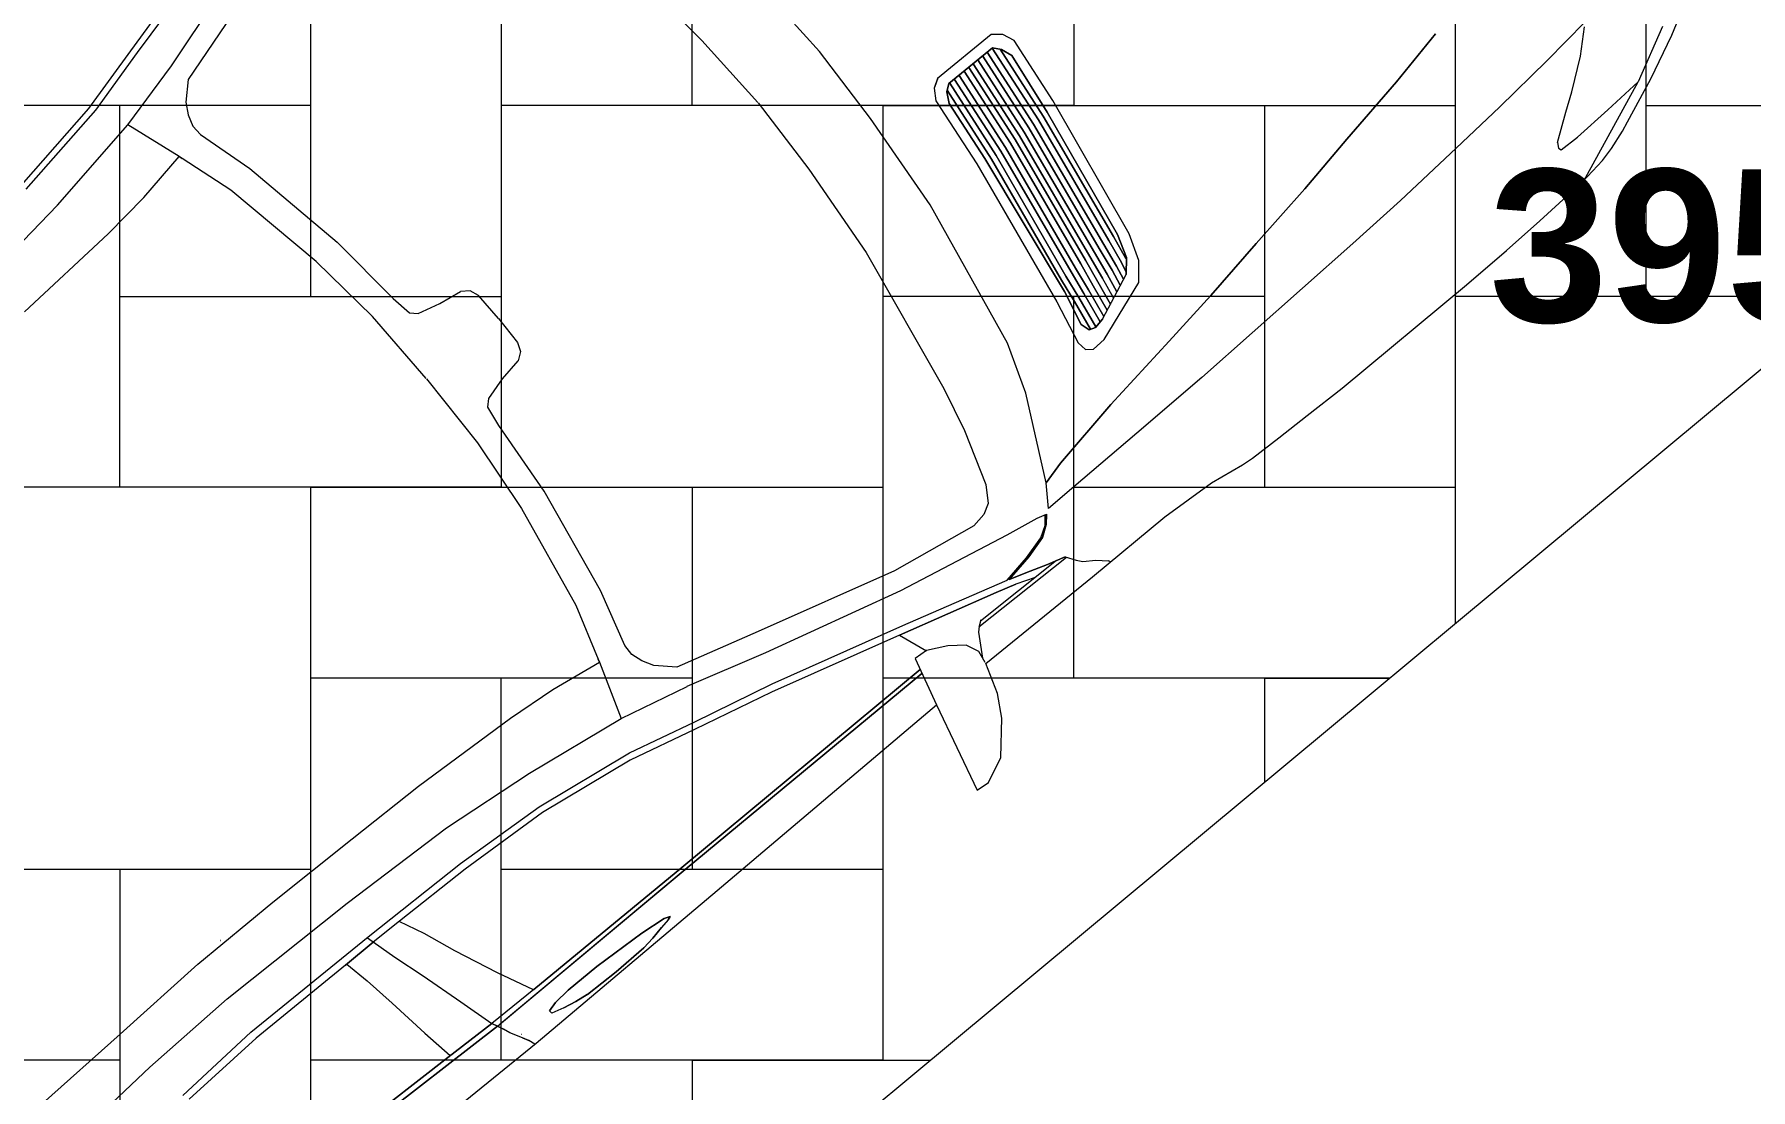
# Model space of a CAD drawing. Header units: millimetres. Extents: x 406050 to 619663, y -271768 to -128786.
# Drawn here: x 514670 to 517369, y -202536 to -200877 of the extents above; entities that cross this region are included whole.
import ezdxf

# ---------------------------------------------------------------- set-up
doc = ezdxf.new("R2010")
doc.units = ezdxf.units.MM
doc.header["$MEASUREMENT"] = 0
doc.linetypes.add('Wipeout_Contour', pattern=[1000, 0, -1000])
doc.layers.add('Situace - koordinační', color=7, linetype='Continuous')
doc.styles.add('GENEROVANÝ_STYL_1', font='Arial.ttf')
doc.styles.add('GENEROVANÝ_STYL_2', font='Arial Bold.ttf')
doc.dimstyles.new('GENEROVANÝ_STYL__1', dxfattribs={"dimtxt": 600, "dimasz": 456, "dimexe": 0.18, "dimexo": 0.0625, "dimgap": 0, "dimtad": 1, "dimdec": 0, "dimzin": 0, "dimdsep": 46, "dimtxsty": 'GENEROVANÝ_STYL_1', "dimblk": 'ARROWHEAD_2', "dimblk1": 'ARROWHEAD_2', "dimblk2": 'ARROWHEAD_2', "dimcen": 0.09, "dimse1": 1, "dimse2": 1, "dimclrd": 7, "dimclre": 7, "dimclrt": 7, "dimazin": 0, "dimtfac": 1, "dimtdec": 4, "dimtmove": 2, "dimatfit": 3, "dimfxl": 1, "dimtolj": 1, "dimtzin": 0, "dimarcsym": 0})
doc.dimstyles.new('GENEROVANÝ_STYL__2', dxfattribs={"dimtxt": 600, "dimasz": 456, "dimexe": 0.18, "dimexo": 0.0625, "dimgap": 0, "dimtad": 1, "dimdec": 0, "dimzin": 0, "dimdsep": 46, "dimtxsty": 'GENEROVANÝ_STYL_1', "dimblk": 'ARROWHEAD_2', "dimblk1": 'ARROWHEAD_2', "dimblk2": 'ARROWHEAD_2', "dimcen": 0.09, "dimse1": 1, "dimse2": 1, "dimclrd": 7, "dimclre": 7, "dimclrt": 7, "dimazin": 0, "dimtfac": 1, "dimtdec": 4, "dimtmove": 0, "dimatfit": 3, "dimfxl": 1, "dimtolj": 1, "dimtzin": 0, "dimarcsym": 0})
doc.dimstyles.new('GENEROVANÝ_STYL__4', dxfattribs={"dimtxt": 600, "dimasz": 456, "dimexe": 0.18, "dimexo": 0.0625, "dimgap": 0, "dimtad": 1, "dimdec": 0, "dimzin": 0, "dimdsep": 46, "dimtxsty": 'GENEROVANÝ_STYL_1', "dimblk": 'ARROWHEAD_2', "dimblk1": 'ARROWHEAD_2', "dimblk2": 'ARROWHEAD_2', "dimcen": 0.09, "dimse1": 1, "dimse2": 1, "dimclrd": 124, "dimclre": 124, "dimclrt": 124, "dimazin": 0, "dimtfac": 1, "dimtdec": 4, "dimtmove": 0, "dimatfit": 3, "dimfxl": 1, "dimtolj": 1, "dimtzin": 0, "dimarcsym": 0})

# ---------------------------------------------------------------- blocks, each defined once
blk = doc.blocks.new('*X11')
at = {"layer": 'Situace - koordinační', "color": 253, "linetype": 'Continuous', "lineweight": 13, "true_color": 0xa8a8a8}
for p, q in [((515404.5, -200089.2), (515404.5, -200989.2)), ((516304.5, -200089.2), (516304.5, -200989.2)), ((515704.5, -200989.2), (515704.5, -200389.2)), ((516904.5, -200389.2), (516904.5, -201289.2)), ((515104.5, -200689.2), (515104.5, -201289.2)), ((515404.5, -200689.2), (515404.5, -201589.2)), ((517204.5, -201289.2), (517204.5, -200689.2)), ((515104.5, -200989.2), (514504.5, -200989.2)), ((514804.5, -201589.2), (514804.5, -200989.2)), ((516304.5, -200989.2), (515404.5, -200989.2)), ((516004.5, -200989.2), (516904.5, -200989.2)), ((516004.5, -200989.2), (516004.5, -201889.2)), ((516604.5, -200989.2), (516604.5, -201589.2)), ((516904.5, -200989.2), (516904.5, -201802.7)), ((517204.5, -200989.2), (517804.5, -200989.2)), ((514804.5, -201289.2), (515404.5, -201289.2)), ((516604.5, -201289.2), (516004.5, -201289.2)), ((516304.5, -201889.2), (516304.5, -201289.2)), ((517522, -201289.2), (516904.5, -201289.2)), ((515404.5, -201589.2), (514504.5, -201589.2)), ((515104.5, -201589.2), (516004.5, -201589.2)), ((515104.5, -201589.2), (515104.5, -202489.2)), ((515704.5, -201589.2), (515704.5, -202189.2)), ((516004.5, -201589.2), (516004.5, -202489.2)), ((516304.5, -201589.2), (516904.5, -201589.2)), ((515704.5, -201889.2), (515104.5, -201889.2)), ((515404.5, -202489.2), (515404.5, -201889.2)), ((516800.5, -201889.2), (516004.5, -201889.2)), ((516604.5, -201889.2), (516800.5, -201889.2)), ((516604.5, -201889.2), (516604.5, -202052.2)), ((514204.5, -202189.2), (515104.5, -202189.2)), ((514804.5, -202189.2), (514804.5, -202789.2)), ((515104.5, -202189.2), (515104.5, -203089.2)), ((515404.5, -202189.2), (516004.5, -202189.2)), ((514804.5, -202489.2), (514204.5, -202489.2)), ((516004.5, -202489.2), (515104.5, -202489.2)), ((515704.5, -202489.2), (516078.9, -202489.2)), ((515704.5, -202489.2), (515704.5, -202800.6))]:
    blk.add_line(p, q, dxfattribs=at)
blk = doc.blocks.new('výplň_1')
at = {"color": 254, "linetype": 'Wipeout_Contour', "lineweight": 0, "ltscale": 23826820.9208767}
blk.add_wipeout([(507736.9, -202722.8), (507704.5, -202761.1), (507472.8, -203118.3), (507287.4, -203501.5), (507151.3, -203904.9), (507066.6, -204322.1), (507034.6, -204746.6), (507055.8, -205171.8), (507129.9, -205591), (507255.7, -205997.7), (507431.3, -206385.5), (507653.9, -206748.4), (543199.4, -249246.5), (543593.1, -249026.5), (509030.8, -207703.9), (509010.1, -207427.9), (509010.7, -207151.1), (509032.5, -206875.2), (509075.4, -206601.8), (509139.1, -206332.5), (509177.9, -206211.2), (510581.5, -208143.5), (510762.6, -208392.9), (544380.6, -248586.5), (544774.4, -248366.5), (512964.5, -210334.7), (511108.9, -208103.2), (510971.3, -207916.8), (510963.2, -207902.5), (510856.1, -207715.7), (510764.9, -207502.7), (510698.9, -207280.6), (510658.9, -207052.4), (510645.5, -206821.1), (510658.9, -206589.8), (510698.9, -206361.5), (510764.9, -206139.4), (510841.1, -205961.6), (511312, -206453), (518416.5, -200545.4), (514580.3, -195932), (509462.5, -200187.6), (507296.6, -202263.4)], dxfattribs=at).dxf.layer = 'Situace - koordinační'
at = {"layer": 'Situace - koordinační', "color": 7, "linetype": 'Continuous', "lineweight": 13, "flags": 128}
blk.add_lwpolyline([(510764.9, -207502.7), (510698.9, -207280.6), (510658.9, -207052.4), (510645.5, -206821.1), (510658.9, -206589.8), (510698.9, -206361.5), (510764.9, -206139.4), (510841.1, -205961.6), (511312, -206453), (518416.5, -200545.4), (514580.3, -195932), (509462.5, -200187.6)], dxfattribs=at)
at = {"layer": 'Situace - koordinační', "color": 253, "linetype": 'Continuous', "lineweight": 13, "true_color": 0xa8a8a8}
blk.add_blockref('*X11', (0, 0), dxfattribs=at)
blk = doc.blocks.new('Luxusní auto 2 27_2')
at = {"layer": 'Situace - koordinační', "color": 253, "linetype": 'Continuous', "lineweight": 13, "true_color": 0xa8a8a8}
for p, q in [((1027.8, 1053.1), (988.2, 1035.4)), ((1049.5, 1050.8), (1027.8, 1053.1)), ((988.2, 1035.4), (947.4, 988.9)), ((1012.6, 907.1), (1049.5, 1050.8)), ((947.4, 988.9), (928, 954.6)), ((928, 954.6), (912, 906.7)), ((-296.4, 924.6), (-461.3, 859.5)), ((-339.2, 918.8), (-362.1, 913.6)), ((-293.6, 924.6), (-339.2, 918.8)), ((-293.6, 924.6), (-296.4, 924.6)), ((-296.4, 924.6), (-293.6, 924.6)), ((-202.8, 928.8), (-293.6, 924.6)), ((-133, 931.1), (-202.8, 928.8)), ((-49.6, 932.3), (-133, 931.1)), ((204, 932.3), (-49.6, 932.3)), ((274.1, 930.3), (204, 932.3)), ((330.9, 928.7), (274.1, 930.3)), ((383.1, 926.4), (330.9, 928.7)), ((401.9, 924.9), (383.1, 926.4)), ((457.5, 915.4), (401.9, 924.9)), ((-408.1, 897.3), (-479.4, 868.8)), ((-392.5, 903.6), (-408.1, 897.3)), ((-362.1, 913.6), (-392.5, 903.6)), ((547.8, 909.5), (457.5, 915.4)), ((695.5, 909.4), (547.8, 909.5)), ((658.9, 909.4), (660.2, 905.9)), ((675, 892.5), (660.2, 905.9)), ((692.1, 881.2), (675, 892.5)), ((912, 906.7), (695.5, 909.4)), ((889.1, 861.2), (910.4, 896.9)), ((908.2, 884.3), (911.6, 904.2)), ((992.2, 829.4), (1012.6, 907.1)), ((1464.3, 910.9), (1012.6, 907.1)), ((1836.8, 913.2), (1464.3, 910.9)), ((1547.6, 895), (1553, 897.1)), ((1553, 897.1), (1547.6, 895)), ((1556.7, 891.6), (1547.6, 895)), ((1547.6, 895), (1556.7, 891.6)), ((1553, 897.1), (1569.2, 899.4)), ((1598.6, 886.8), (1556.7, 891.6)), ((1556.7, 891.6), (1598.6, 886.8)), ((1590.1, 903.9), (1569.2, 899.4)), ((1569.2, 899.4), (1590.1, 903.9)), ((1610.8, 906.6), (1590.1, 903.9)), ((1590.1, 903.9), (1610.8, 906.6)), ((1668.4, 907.8), (1610.8, 906.6)), ((1610.8, 906.6), (1668.4, 907.8)), ((1725.9, 905.9), (1668.4, 907.8)), ((1668.4, 907.8), (1725.9, 905.9)), ((1725.9, 905.9), (1726.6, 905.9)), ((1746.9, 903), (1726.6, 905.9)), ((1726.6, 905.9), (1746.9, 903)), ((1768, 898.4), (1746.9, 903)), ((1746.9, 903), (1768, 898.4)), ((1768, 898.4), (1787.8, 893.2)), ((1787.8, 893.2), (1788, 887.6)), ((1788, 887.6), (1787.8, 893.2)), ((2422, 906.3), (1836.8, 913.2)), ((1839.2, 913.2), (1843.2, 902.8)), ((1843.2, 902.8), (1848.1, 893.1)), ((1848.1, 893.1), (1843.2, 902.8)), ((1848.1, 893.1), (1858.4, 874.4)), ((-479.4, 868.8), (-548.9, 837.4)), ((-332.7, 865.5), (-396.5, 862.9)), ((-299.7, 864.5), (-332.7, 865.5)), ((-298.2, 859.8), (-299.7, 864.5)), ((698.8, 872.5), (692.1, 881.2)), ((708.5, 857.6), (698.8, 872.5)), ((916.4, 865.2), (908.2, 884.3)), ((916.4, 865.2), (939.8, 847)), ((1567.6, 890.4), (1568, 890.5)), ((1686.3, 882), (1598.6, 886.8)), ((1598.6, 886.8), (1686.3, 882)), ((1744.9, 881.5), (1686.3, 882)), ((1686.3, 882), (1744.9, 881.5)), ((1772.4, 883.7), (1744.9, 881.5)), ((1744.9, 881.5), (1772.4, 883.7)), ((1788, 887.6), (1772.4, 883.7)), ((1772.4, 883.7), (1788, 887.6)), ((1845.9, 888), (1846.4, 888)), ((1858.4, 874.4), (1862.3, 863.9)), ((1862.3, 863.9), (1866.3, 854.1)), ((1866.3, 854.1), (1862.3, 863.9)), ((-548.9, 837.4), (-585.6, 817.6)), ((-546.4, 817.5), (-461.3, 859.5)), ((-461.3, 859.5), (-461.4, 859.5)), ((-461.3, 859.5), (-461.4, 859.5)), ((-396.5, 862.9), (-461.3, 859.5)), ((-302.9, 851.7), (-343.7, 823.6)), ((-302.9, 851.7), (-298.2, 859.8)), ((883.2, 855.6), (707.5, 859.2)), ((737.7, 848.9), (708.5, 857.6)), ((708.5, 857.6), (737.7, 848.9)), ((712.6, 856.6), (712.7, 856.6)), ((723.1, 853.3), (875.5, 850)), ((765.3, 840), (737.7, 848.9)), ((737.7, 848.9), (765.3, 840)), ((798.9, 828.6), (765.3, 840)), ((765.3, 840), (798.9, 828.6)), ((765.6, 852.4), (795.9, 841.2)), ((795.9, 841.2), (827.6, 831.3)), ((827.6, 831.3), (795.9, 841.2)), ((874.2, 849), (882.5, 855)), ((882.5, 855), (889.1, 861.2)), ((939.8, 847), (970.5, 831.6)), ((997.4, 848), (1484, 847.6)), ((1484, 847.6), (997.4, 848)), ((1482.2, 853.7), (999.3, 854.3)), ((999.3, 854.3), (1482.2, 853.7)), ((1866.3, 854.1), (1482.2, 853.7)), ((1482.2, 853.7), (1861.3, 854)), ((1484, 847.6), (1785.7, 846.3)), ((1785.7, 846.3), (1484, 847.6)), ((1785.7, 846.3), (1870.5, 845.3)), ((1786.3, 846.3), (1812.9, 789.4)), ((1866.3, 854.1), (2568, 830)), ((2568, 830), (1866.3, 854.1)), ((1866.3, 854.1), (1870.5, 845.3)), ((1870.5, 845.3), (1866.3, 854.1)), ((1886.6, 787.7), (1870.5, 845.3)), ((1957.9, 841.8), (1870.5, 845.3)), ((1870.5, 845.3), (1957.9, 841.8)), ((1961.2, 789.4), (1953.3, 842)), ((2561.4, 822.6), (1957.9, 841.8)), ((1957.9, 841.8), (2561.4, 822.6)), ((-343.7, 823.6), (-370.9, 805)), ((699.1, 799.7), (716.6, 811.5)), ((716.6, 811.5), (699.1, 799.7)), ((719.2, 810.1), (701.4, 799.7)), ((716.6, 811.5), (752.7, 821)), ((752.7, 821), (716.6, 811.5)), ((756.2, 819.9), (719.2, 810.1)), ((752.7, 821), (798.9, 828.6)), ((798.9, 828.6), (752.7, 821)), ((802.2, 827.7), (756.2, 819.9)), ((798.9, 827.2), (798.9, 828.6)), ((798.9, 828.6), (798.9, 827.2)), ((902, 798.4), (802.2, 827.7)), ((827.6, 831.3), (987.5, 785.6)), ((987.5, 785.6), (827.6, 831.3)), ((970.5, 831.6), (992.2, 829.4)), ((987.8, 785.6), (970.9, 831.6)), ((-370.9, 805), (-417.3, 770.6)), ((688.3, 787.6), (699.1, 799.7)), ((699.1, 799.7), (688.3, 787.6)), ((703.8, 782.7), (688.3, 787.6)), ((701.4, 799.7), (691.2, 787.4)), ((756.7, 772.5), (703.8, 782.7)), ((973.7, 777.3), (902, 798.4)), ((987.5, 785.6), (1199.7, 726.2)), ((1812.9, 789.4), (1842.4, 720.1)), ((1905.8, 718.3), (1886.6, 787.7)), ((1970.8, 720.1), (1961.2, 789.4)), ((-417.3, 770.6), (-451.7, 739.6)), ((-268.4, 750.9), (-174.9, 756.9)), ((-174.9, 756.9), (-54.6, 764.1)), ((-54.6, 764.1), (46, 768.1)), ((46, 768.1), (363.3, 778)), ((363.3, 778), (498, 780.2)), ((498, 780.2), (627.9, 781.6)), ((627.9, 781.6), (680, 782.4)), ((680, 782.4), (657.2, 749.4)), ((680, 782.4), (657.2, 749.4)), ((941.1, 733.4), (756.7, 772.5)), ((1190.7, 716.4), (973.7, 777.3)), ((-457.5, 733.9), (-372.8, 742.4)), ((-372.8, 742.4), (-268.4, 750.9)), ((620.2, 739.5), (500.4, 719.4)), ((500.4, 719.4), (620.2, 739.4)), ((657.2, 749.4), (591.6, 620.5)), ((657.2, 749.4), (591.6, 620.5)), ((657.2, 749.4), (620.2, 739.5)), ((620.2, 739.4), (657.2, 749.4)), ((639.3, 744.6), (639.3, 744.5)), ((1166.6, 672.3), (941.1, 733.4)), ((500.4, 719.4), (366.4, 701.5)), ((366.4, 701.4), (500.4, 719.4)), ((474.8, 715.9), (474.8, 716)), ((474.8, 716), (474.8, 715.9)), ((476, 716.1), (476, 716.1)), ((731.8, 690.6), (748, 715.7)), ((748, 715.7), (764.4, 724.7)), ((764.4, 724.7), (787.6, 728.3)), ((787.6, 728.3), (929, 702.8)), ((929, 702.8), (1154.7, 639.4)), ((1323.5, 684.5), (1190.7, 716.4)), ((1199.7, 726.2), (1330.3, 693.4)), ((1842.4, 720.1), (1862.3, 668.4)), ((1921.3, 667.6), (1905.8, 718.3)), ((1978.7, 668.2), (1970.8, 720.1)), ((270, 688.1), (162.7, 671)), ((162.7, 671), (270, 688.1)), ((366.4, 701.5), (270, 688.1)), ((270, 688.1), (366.4, 701.4)), ((703.6, 603.8), (731.8, 690.6)), ((1432, 656.5), (1323.5, 684.5)), ((1330.3, 693.4), (1439, 666.1)), ((49.1, 653.8), (-51.5, 636)), ((-51.5, 635.9), (49.1, 653.8)), ((162.7, 671), (49.1, 653.8)), ((49.1, 653.8), (162.7, 671)), ((1295.7, 634.1), (1166.6, 672.3)), ((1595.6, 631.1), (1432, 656.5)), ((1439, 666.1), (1597.5, 641)), ((1862.3, 668.4), (1880.4, 628.6)), ((1935, 616.3), (1921.3, 667.6)), ((1986.1, 627.6), (1978.7, 668.2)), ((-51.5, 636), (-169.3, 616.7)), ((-169.3, 616.7), (-51.5, 635.9)), ((443.2, 634.2), (343.8, 600)), ((465.8, 635), (443.2, 634.2)), ((475.5, 627.4), (465.8, 635)), ((478.1, 612), (475.5, 627.4)), ((1154.7, 639.4), (1289, 600.8)), ((1408, 606.8), (1295.8, 634.3)), ((1747.9, 620), (1595.6, 631.1)), ((1597.5, 641), (1747.6, 631.7)), ((1747.6, 631.7), (1879.4, 628.7)), ((1879.4, 628.7), (1932.2, 627.6)), ((1932.2, 627.6), (1988.9, 627.6)), ((1988.9, 627.6), (1932.2, 627.6)), ((1988.9, 627.6), (2170.1, 625.8)), ((2170.1, 625.8), (2312.6, 632.3)), ((2316.7, 621.6), (2170.5, 613.4)), ((-169.3, 616.7), (-264.5, 598.2)), ((-264.5, 598.2), (-169.3, 616.7)), ((343.8, 600), (322, 573.5)), ((424.6, 608), (351.5, 577.8)), ((392.9, 558.3), (400.1, 597.8)), ((400.1, 597.8), (392.9, 558.3)), ((410.2, 601.8), (402.4, 558.3)), ((402.4, 558.3), (410.2, 601.8)), ((420.5, 606.1), (412.2, 558.3)), ((412.2, 558.3), (420.5, 606.1)), ((421.7, 558.3), (430.4, 608.8)), ((430.4, 608.8), (421.7, 558.3)), ((424.6, 608), (441.8, 611.1)), ((441.8, 611.1), (424.6, 608)), ((431.5, 558.3), (440.5, 610.8)), ((440.5, 610.8), (431.5, 558.3)), ((449.5, 607.9), (441, 558.3)), ((441, 558.3), (449.5, 607.9)), ((441.8, 611.1), (451.6, 607.1)), ((451.6, 607.1), (441.8, 611.1)), ((451.6, 607.1), (455.7, 593)), ((455.7, 593), (451.6, 607.1)), ((462.4, 541.1), (478.1, 612)), ((591.6, 620.5), (563.8, 541.7)), ((591.6, 620.5), (563.8, 541.7)), ((686.1, 532.4), (703.6, 603.8)), ((1289, 600.8), (1315.1, 575.6)), ((1377.5, 517), (1408, 606.8)), ((1573.4, 580.5), (1408, 606.8)), ((1933.2, 616.3), (1747.9, 620)), ((2170.5, 613.4), (1933.2, 616.3)), ((322, 573.5), (306.9, 531.8)), ((351.5, 577.8), (333.9, 557.4)), ((333.9, 557.4), (351.5, 577.8)), ((344.9, 558.3), (348.5, 574)), ((348.5, 574), (344.9, 558.3)), ((354.5, 558.3), (358.9, 580.8)), ((358.9, 580.8), (354.5, 558.3)), ((363.9, 558.3), (369.2, 584.9)), ((369.2, 584.9), (363.9, 558.3)), ((373.8, 558.3), (379.9, 589.3)), ((379.9, 589.3), (373.8, 558.3)), ((390.1, 593.4), (383.3, 558.3)), ((455.7, 593), (443, 536.2)), ((443, 536.2), (455.7, 593)), ((1315.1, 575.6), (1324.8, 557.8)), ((1728.6, 563.1), (1573.4, 580.5)), ((333.9, 557.4), (321.3, 520.8)), ((321.3, 520.8), (333.9, 557.4)), ((335.4, 558.3), (328.3, 519.3)), ((328.3, 519.3), (335.4, 558.3)), ((335.6, 559.4), (335.4, 558.3)), ((335.4, 558.3), (335.6, 559.4)), ((337.9, 519.3), (344.9, 558.3)), ((344.9, 558.3), (337.9, 519.3)), ((348.1, 519.3), (354.5, 558.3)), ((354.5, 558.3), (348.1, 519.3)), ((363.9, 558.3), (357.6, 519.3)), ((357.6, 519.3), (363.9, 558.3)), ((367.5, 519.3), (373.8, 558.3)), ((373.8, 558.3), (367.5, 519.3)), ((383.3, 558.3), (377, 519.3)), ((377, 519.3), (383.3, 558.3)), ((386.1, 519.3), (392.9, 558.3)), ((392.9, 558.3), (386.1, 519.3)), ((402.4, 558.3), (395.6, 519.3)), ((395.6, 519.3), (402.4, 558.3)), ((412.2, 558.3), (405.9, 519.3)), ((405.9, 519.3), (412.2, 558.3)), ((415.4, 519.3), (421.7, 558.3)), ((421.7, 558.3), (415.4, 519.3)), ((420.4, 294), (462.4, 541.1)), ((425.7, 519.3), (431.5, 558.3)), ((431.5, 558.3), (425.7, 519.3)), ((441, 558.3), (435.1, 519.3)), ((435.1, 519.3), (441, 558.3)), ((563.8, 541.7), (518.1, 296.6)), ((563.8, 541.7), (518.1, 296.6)), ((1324.8, 557.8), (1330.4, 539.9)), ((1330.4, 539.9), (1329.9, 522)), ((1924.6, 554), (1728.6, 563.1)), ((2165.9, 548.9), (1924.6, 554)), ((2328.3, 554), (2165.9, 548.9)), ((2488.8, 564.2), (2328.3, 554)), ((306.9, 531.8), (265.3, 293.9)), ((321.3, 520.8), (283.7, 302.4)), ((283.7, 302.4), (321.3, 520.8)), ((328.3, 519.3), (292.4, 303.1)), ((292.4, 303.1), (328.3, 519.3)), ((301.9, 303), (337.9, 519.3)), ((337.9, 519.3), (301.9, 303)), ((312.1, 303.1), (348.1, 519.3)), ((348.1, 519.3), (312.1, 303.1)), ((357.6, 519.3), (321.5, 303)), ((321.5, 303), (357.6, 519.3)), ((331.4, 303.1), (367.5, 519.3)), ((367.5, 519.3), (331.4, 303.1)), ((377, 519.3), (340.8, 303)), ((340.8, 303), (377, 519.3)), ((349.8, 303.1), (386.1, 519.3)), ((386.1, 519.3), (349.8, 303.1)), ((395.6, 519.3), (359.3, 303)), ((359.3, 303), (395.6, 519.3)), ((369.6, 303.1), (405.9, 519.3)), ((405.9, 519.3), (369.6, 303.1)), ((415.4, 519.3), (378.9, 303)), ((378.9, 303), (415.4, 519.3)), ((388.7, 303.1), (425.7, 519.3)), ((425.7, 519.3), (388.7, 303.1)), ((435.1, 519.3), (398.2, 303)), ((398.2, 303), (435.1, 519.3)), ((443, 536.2), (405.7, 295.7)), ((405.7, 295.7), (443, 536.2)), ((643.4, 289.6), (686.1, 532.4)), ((1329.9, 522), (1304.3, 431.1)), ((1376.1, 511.5), (1377.5, 517)), ((1377.5, 517), (1376.1, 511.5)), ((1377.3, 516.7), (1377.3, 516.7)), ((1461.5, 502.9), (1377.5, 517)), ((1349, 424.2), (1376.1, 511.5)), ((1541.1, 494.9), (1461.5, 502.9)), ((1720.7, 484.5), (1541.1, 494.9)), ((2494.2, 490.3), (2330.6, 484.2)), ((1854.3, 481.6), (1720.7, 484.5)), ((2013.5, 478.2), (1854.3, 481.6)), ((2166.3, 478), (2013.5, 478.2)), ((2115.2, 472.4), (2115.2, 472.1)), ((2115.2, 472.1), (2115.2, 472.4)), ((2330.6, 484.2), (2166.3, 478)), ((1304.3, 431.1), (1272.6, 254.6)), ((1317.3, 252.4), (1349, 424.2)), ((269.5, 198.4), (283.7, 302.4)), ((283.7, 302.4), (269.5, 198.4)), ((277.3, 178.9), (292.4, 303.1)), ((292.4, 303.1), (277.3, 178.9)), ((285.6, 169.7), (301.9, 303)), ((301.9, 303), (285.6, 169.7)), ((295.8, 169.6), (312.1, 303.1)), ((312.1, 303.1), (295.8, 169.6)), ((321.5, 303), (305.2, 169.6)), ((305.2, 169.6), (321.5, 303)), ((315, 169.5), (331.4, 303.1)), ((331.4, 303.1), (315, 169.5)), ((340.8, 303), (324.5, 169.4)), ((324.5, 169.4), (340.8, 303)), ((333.5, 169.4), (349.8, 303.1)), ((349.8, 303.1), (333.5, 169.4)), ((359.3, 303), (343, 169.4)), ((343, 169.4), (359.3, 303)), ((353.2, 169.4), (369.6, 303.1)), ((369.6, 303.1), (353.2, 169.4)), ((378.9, 303), (362.7, 169.4)), ((362.7, 169.4), (378.9, 303)), ((372.5, 169.4), (388.7, 303.1)), ((388.7, 303.1), (372.5, 169.4)), ((398.2, 303), (382.6, 175.3)), ((382.6, 175.3), (398.2, 303)), ((265.3, 293.9), (251.5, 182.6)), ((405.7, 295.7), (393.6, 193.3)), ((393.6, 193.3), (405.7, 295.7)), ((406.6, 176.7), (420.4, 294)), ((518.1, 296.6), (503.6, 132)), ((518.1, 296.6), (503.6, 132)), ((629, 131.5), (643.4, 289.6)), ((1272.6, 254.6), (1261.5, 129.8)), ((1304.3, 129.1), (1317.3, 252.4)), ((275.7, 180.5), (269.5, 198.4)), ((269.5, 198.4), (275.7, 180.5)), ((393.6, 193.3), (384.5, 176.5)), ((384.5, 176.5), (393.6, 193.3)), ((251.5, 182.6), (259.1, 164)), ((259.1, 164), (273.5, 152.1)), ((285.1, 169.7), (275.7, 180.5)), ((275.7, 180.5), (285.1, 169.7)), ((373.9, 168.9), (285.1, 169.7)), ((285.1, 169.7), (373.9, 168.9)), ((384.5, 176.5), (373.9, 168.9)), ((373.9, 168.9), (384.5, 176.5)), ((396, 159.5), (406.6, 176.7)), ((273.5, 152.1), (382.2, 151.3)), ((381.9, 151.3), (395, 159.2)), ((382.2, 151.3), (396, 159.5)), ((503.6, 132), (497.6, 0)), ((503.6, 132), (497.6, 0)), ((623.8, 0.2), (629, 131.5)), ((1261.5, 129.8), (1256.2, 96.1)), ((1302, 0.2), (1304.3, 129.1)), ((1246.2, 86.7), (1210.3, 77)), ((1256.2, 96.1), (1246.2, 86.7)), ((1155.3, 48.2), (1160.9, 62.1)), ((1160.9, 62.1), (1173.2, 71)), ((1210.3, 77), (1173.2, 71)), ((1154.4, 0), (1155.3, 48.2)), ((503.6, -132), (497.6, 0)), ((503.6, -132), (497.6, 0)), ((1154.4, 0), (1155.3, -48.2)), ((623.8, -0.2), (629, -131.5)), ((1302, -0.2), (1304.3, -129.1)), ((1155.3, -48.2), (1160.9, -62.1)), ((1160.9, -62.1), (1173.2, -71)), ((1210.3, -77), (1173.2, -71)), ((1246.2, -86.7), (1210.3, -77)), ((1256.2, -96.1), (1246.2, -86.7)), ((1261.5, -129.8), (1256.2, -96.1)), ((629, -131.5), (643.4, -289.6)), ((1272.6, -254.6), (1261.5, -129.8)), ((1304.3, -129.1), (1317.3, -252.4)), ((1304.3, -431.1), (1272.6, -254.6)), ((1317.3, -252.4), (1349, -424.2)), ((1329.9, -522), (1304.3, -431.1)), ((1349, -424.2), (1376.1, -511.5)), ((1720.7, -484.5), (1541.1, -494.9)), ((1376.1, -511.5), (1377.5, -517)), ((1377.5, -517), (1376.1, -511.5)), ((1461.5, -502.9), (1377.5, -517)), ((1541.1, -494.9), (1461.5, -502.9)), ((1330.4, -539.9), (1329.9, -522)), ((1377.3, -516.7), (1377.3, -516.7)), ((1377.5, -517), (1408, -606.8)), ((1315.1, -575.6), (1324.8, -557.8)), ((1324.8, -557.8), (1330.4, -539.9)), ((1728.6, -563.1), (1573.4, -580.5)), ((1289, -600.8), (1315.1, -575.6)), ((1573.4, -580.5), (1408, -606.8)), ((1154.7, -639.4), (1289, -600.8)), ((1408, -606.8), (1295.8, -634.3)), ((1295.7, -634.1), (1166.6, -672.3)), ((1595.6, -631.1), (1432, -656.5)), ((1439, -666.1), (1597.5, -641)), ((1432, -656.5), (1323.5, -684.5)), ((1330.3, -693.4), (1439, -666.1)), ((1323.5, -684.5), (1190.7, -716.4)), ((1199.7, -726.2), (1330.3, -693.4))]:
    blk.add_line(p, q, dxfattribs=at)
blk = doc.blocks.new('*D79')
at = {"layer": 'Situace - koordinační', "color": 7, "linetype": 'Continuous', "lineweight": 13}
for p, q in [((504939.8, -186266.5), (505576.2, -185630.1)), ((505050.6, -185740.9), (505258, -185948.3)), ((505592.7, -185858.7), (504923.4, -186038)), ((505258, -185948.3), (522009.4, -202699.7)), ((521691.2, -203017.9), (522327.6, -202381.5)), ((521674.8, -202789.4), (522344, -202610.1)), ((522009.4, -202699.7), (522216.9, -202907.2))]:
    blk.add_line(p, q, dxfattribs=at)
at = {"layer": 'Situace - koordinační', "color": 7, "lineweight": 13, "insert": (512965.9, -193486.5), "char_height": 600, "attachment_point": 7, "rotation": 315, "style": 'GENEROVANÝ_STYL_1'}
blk.add_mtext('\\A1;{\\pql;\\fArial|b0|i0|c0|p0;\\W1.000000;23\xa0690}', dxfattribs=at)
blk = doc.blocks.new('ARROWHEAD_2')
at = {"color": 0, "linetype": 'Continuous', "lineweight": 0}
for p, q in [((-0.3781, -0.655), (0.3781, 0.655)), ((0, 0), (-1, 0))]:
    blk.add_line(p, q, dxfattribs=at)
blk = doc.blocks.new('*D80')
at = {"layer": 'Situace - koordinační', "color": 7, "linetype": 'Continuous', "lineweight": 13}
for p, q in [((507857, -183789.7), (507220.6, -184426.1)), ((507538.8, -184107.9), (507331.4, -183900.5)), ((507873.4, -184018.3), (507204.2, -184197.6)), ((524226.9, -200796), (507538.8, -184107.9)), ((524545.1, -200477.8), (523908.7, -201114.2)), ((523892.3, -200885.7), (524561.5, -200706.4)), ((524434.4, -201003.5), (524226.9, -200796))]:
    blk.add_line(p, q, dxfattribs=at)
at = {"layer": 'Situace - koordinační', "color": 7, "lineweight": 13, "insert": (515229.9, -191629.3), "char_height": 600, "attachment_point": 7, "rotation": 315, "style": 'GENEROVANÝ_STYL_1'}
blk.add_mtext('\\A1;{\\pql;\\fArial|b0|i0|c0|p0;\\W1.000000;23\xa0600}', dxfattribs=at)
blk = doc.blocks.new('*D88')
at = {"layer": 'Situace - koordinační', "color": 7, "linetype": 'Continuous', "lineweight": 13}
for p, q in [((509118.7, -200478), (509806.3, -199897.3)), ((509273.2, -199963.5), (509462.5, -200187.6)), ((509803.5, -200126.4), (509121.6, -200248.8)), ((509462.5, -200187.6), (515920.8, -207835.5)), ((515577, -208125.8), (516264.6, -207545.1)), ((515579.9, -207896.7), (516261.8, -207774.2)), ((515920.8, -207835.5), (516110.1, -208059.6))]:
    blk.add_line(p, q, dxfattribs=at)
at = {"layer": 'Situace - koordinační', "color": 7, "lineweight": 13, "insert": (512118.2, -203146.4), "char_height": 600, "attachment_point": 7, "rotation": 310.1798, "style": 'GENEROVANÝ_STYL_1'}
blk.add_mtext('\\A1;{\\pql;\\fArial|b0|i0|c0|p0;\\W1.000000;10\xa0010}', dxfattribs=at)
blk = doc.blocks.new('*D90')
at = {"layer": 'Situace - koordinační', "color": 7, "linetype": 'Continuous', "lineweight": 13}
for p, q in [((527279, -199261.3), (527859.7, -199949)), ((527630.6, -199946.1), (527508.1, -199264.2)), ((527793.5, -199415.8), (527569.3, -199605.1)), ((527569.3, -199605.1), (516712.7, -208773.2)), ((516422.4, -208429.4), (517003, -209117)), ((516651.5, -208432.2), (516773.9, -209114.1)), ((516712.7, -208773.2), (516488.5, -208962.5))]:
    blk.add_line(p, q, dxfattribs=at)
at = {"layer": 'Situace - koordinační', "color": 7, "lineweight": 13, "insert": (521102.1, -204909.4), "char_height": 600, "attachment_point": 7, "rotation": 40.1798, "style": 'GENEROVANÝ_STYL_1'}
blk.add_mtext('\\A1;{\\pql;\\fArial|b0|i0|c0|p0;\\W1.000000;14\xa0210}', dxfattribs=at)
blk = doc.blocks.new('*D91')
at = {"layer": 'Situace - koordinační', "color": 7, "linetype": 'Continuous', "lineweight": 13}
for p, q in [((528246.8, -200407.4), (528827.5, -201095)), ((528598.3, -201092.1), (528475.9, -200410.2)), ((528761.3, -200561.9), (528537.1, -200751.2)), ((528537.1, -200751.2), (515396, -211848.4)), ((515105.7, -211504.5), (515686.3, -212192.2)), ((515334.8, -211507.4), (515457.2, -212189.3)), ((515396, -211848.4), (515171.8, -212037.7))]:
    blk.add_line(p, q, dxfattribs=at)
at = {"layer": 'Situace - koordinační', "color": 7, "lineweight": 13, "insert": (520927.7, -207020), "char_height": 600, "attachment_point": 7, "rotation": 40.1798, "style": 'GENEROVANÝ_STYL_1'}
blk.add_mtext('\\A1;{\\pql;\\fArial|b0|i0|c0|p0;\\W1.000000;17\xa0200}', dxfattribs=at)
blk = doc.blocks.new('*D103')
at = {"layer": 'Situace - koordinační', "color": 124, "linetype": 'Continuous', "lineweight": 13}
for p, q in [((508938.2, -182944.3), (509630.2, -182368.9)), ((509096.6, -182431), (509284.2, -182656.6)), ((509625.7, -182597.9), (508942.8, -182715.2)), ((509284.2, -182656.6), (524322.1, -200740.9)), ((523976.1, -201028.6), (524668.1, -200453.2)), ((523980.7, -200799.5), (524663.5, -200682.3)), ((524322.1, -200740.9), (524509.7, -200966.5))]:
    blk.add_line(p, q, dxfattribs=at)
at = {"layer": 'Situace - koordinační', "color": 124, "lineweight": 13, "insert": (516090.8, -190654.4), "char_height": 600, "attachment_point": 7, "rotation": 309.7448, "style": 'GENEROVANÝ_STYL_1'}
blk.add_mtext('\\A1;{\\pql;\\fArial|b0|i0|c0|p0;\\W1.000000;23\xa0520}', dxfattribs=at)

msp = doc.modelspace()

# ---------------------------------------------------------------- block references
at = {"layer": 'Situace - koordinační', "color": 253, "linetype": 'Continuous', "lineweight": 13, "true_color": 0xa8a8a8}
msp.add_blockref('výplň_1', (0, 0), dxfattribs=at)

# ---------------------------------------------------------------- next in the draw order: block references
at = {"layer": 'Situace - koordinační', "color": 146, "linetype": 'Continuous', "lineweight": 13, "true_color": 0x1a4f6e, "zscale": 1000, "rotation": 219.7448395546311}
msp.add_blockref('Luxusní auto 2 27_2', (516287.6, -200586), dxfattribs=at)

# ---------------------------------------------------------------- next in the draw order: texts
at = {"layer": 'Situace - koordinační', "color": 7, "linetype": 'Continuous', "lineweight": 13, "insert": (518680.2, -205207.1), "char_height": 450, "attachment_point": 8, "rotation": 40.1798, "line_spacing_factor": 0.804738, "style": 'GENEROVANÝ_STYL_2'}
msp.add_mtext('\\A1;{\\pqc;\\fArial|b1|i0|c0|p0;\\W1.000000;ZPEVNĚNÉ PLOCHY, TERASA ANI GARÁŽ\\P\\pqc;\\fArial|b1|i0|c0|p0;\\W1.000000;NEJSOU SOUČÁSTÍ DODÁVKY LUCERN}', dxfattribs=at)
at = {"layer": 'Situace - koordinační', "color": 45, "linetype": 'Continuous', "lineweight": 13, "true_color": 0xa97e33, "insert": (516957.8, -201333.3), "char_height": 240, "attachment_point": 7, "style": 'GENEROVANÝ_STYL_2'}
msp.add_mtext('\\A1;{\\pql;\\fArial|b1|i0|c0|p0;\\W1.000000;395 45}', dxfattribs=at)

# ---------------------------------------------------------------- next in the draw order: dimensions: what is measured, and where the dimension line sits
at = {"layer": 'Situace - koordinační', "color": 124, "linetype": 'Continuous', "lineweight": 13}
dim = msp.add_linear_dim(base=(524322.1, -200740.9), p1=(509284.2, -182656.6), p2=(524321.9, -200741), angle=309.7448, dimstyle='GENEROVANÝ_STYL__4', dxfattribs=at)
dim.commit()
dim.dimension.update_dxf_attribs({"geometry": '*D103', "text_midpoint": (517149.6, -191458.5), "dimtype": 160, "text_rotation": 309.7448})
at = {"layer": 'Situace - koordinační', "color": 7, "linetype": 'Continuous', "lineweight": 13}
for base, p1, p2, angle, dimstyle, picture, middle, turn in [((507538.839, -184107.9469), (524226.9042, -200796.0121), (507538.839, -184107.9469), 135, 'GENEROVANÝ_STYL__1', '*D80', (516357.8135, -192332.9517), 315), ((522009.4, -202699.7), (504924.6, -186281.8), (522009.4, -202699.7), 315, 'GENEROVANÝ_STYL__1', '*D79', (514093.8, -194190.1), 315), ((516712.7, -208773.2), (527569.3, -199605.1), (516712.7, -208773.2), 220.1798, 'GENEROVANÝ_STYL__2', '*D90', (521898.1, -203844.5), 40.1798), ((515920.8, -207835.5), (509462.5, -200187.6), (515920.8, -207835.5), 310.1798, 'GENEROVANÝ_STYL__1', '*D88', (513183, -203942.4), 310.1798), ((515396, -211848.4), (528537.1, -200751.2), (515396, -211848.4), 220.1798, 'GENEROVANÝ_STYL__2', '*D91', (521723.7, -205955.2), 40.1798)]:
    dim = msp.add_linear_dim(base=base, p1=p1, p2=p2, angle=angle, dimstyle=dimstyle, dxfattribs=at)
    dim.commit()
    dim.dimension.update_dxf_attribs({"geometry": picture, "text_midpoint": middle, "dimtype": 160, "text_rotation": turn})

doc.saveas('drawing.dxf')
